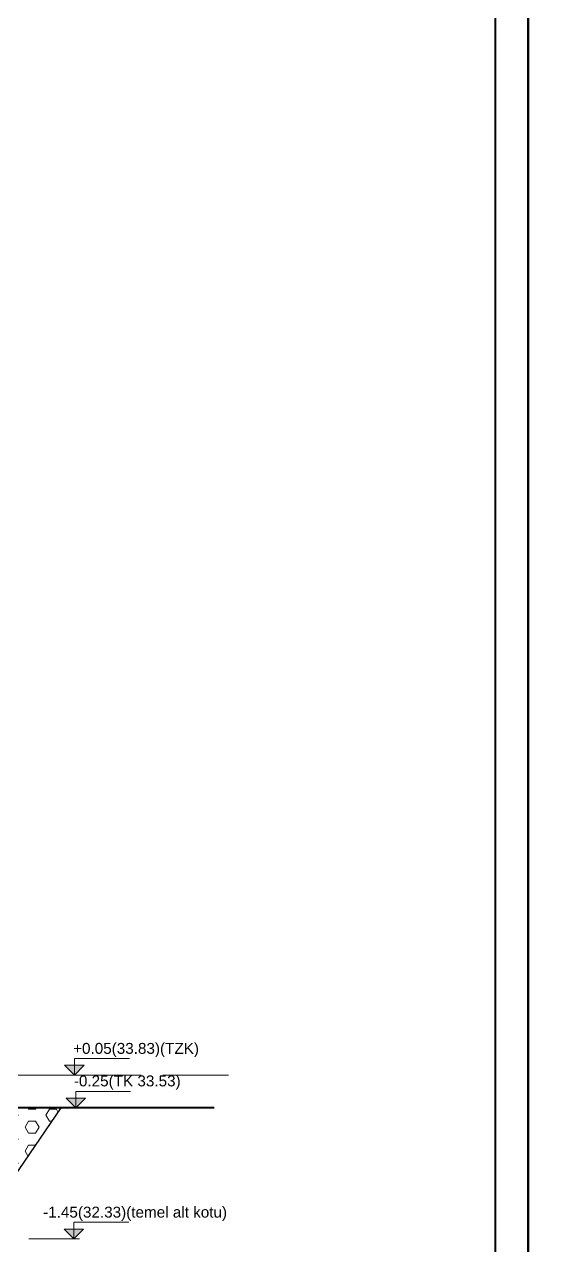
# Model space of a CAD drawing. Header units: millimetres. Extents: x 11587 to 81192, y -36083 to -25300.
# Drawn here: x 56765 to 57242, y -27701 to -26583 of the extents above; entities that cross this region are included whole.
import ezdxf

# ---------------------------------------------------------------- set-up
doc = ezdxf.new("R2010")
doc.units = ezdxf.units.MM
doc.linetypes.add('IZDUSUM1', pattern=[20, 7.5, -5, 7.5, 0])
for name, color, linetype, lineweight in [('rtm-antet-02', 140, 'Continuous', 40), ('rtm-izdusum-üst kalın', 211, 'IZDUSUM1', 15), ('rtm-kesit katmanı-04', 33, 'Continuous', 25), ('rtm-sembol kot yazı', 7, 'Continuous', 20), ('rtm-symbol lvl', 242, 'Continuous', 20), ('rtm-tarama-cakil', 8, 'Continuous', 5), ('rtm-tas_betonarme', 50, 'Continuous', 40)]:
    doc.layers.add(name, color=color, linetype=linetype, lineweight=lineweight)
doc.styles.add('KT-isocpeur', font='arial.ttf', dxfattribs={"height": 10})

msp = doc.modelspace()

# ---------------------------------------------------------------- hatches: boundary and pattern name
at = {"layer": 'rtm-symbol lvl'}
for points in [[(56801.96, -27536.12), (56810.87, -27545.03), (56819.78, -27536.12)], [(56801.96, -27536.12), (56810.87, -27545.03), (56819.78, -27536.12)], [(56803.49, -27566.19), (56812.33, -27575.03), (56821.17, -27566.19)], [(56803.49, -27566.19), (56812.33, -27575.03), (56821.17, -27566.19)], [(56801.56, -27686.12), (56810.47, -27695.03), (56819.38, -27686.12)], [(56801.56, -27686.12), (56810.47, -27695.03), (56819.38, -27686.12)]]:
    msp.add_hatch(color=256, dxfattribs=at).paths.add_polyline_path(points)
at = {"layer": 'rtm-tarama-cakil'}
h = msp.add_hatch(dxfattribs=at)
h.set_pattern_fill('HEX', color=256, scale=2, style=0)
h.set_pattern_definition([(0, (0, 30), (0, 10.9985226), [6.35, -12.7]), (120, (0, 30), (-9.525, -5.4992613), [6.35, -12.7]), (60, (6.35, 30), (-9.525, 5.4992613), [6.35, -12.7])])
h.paths.add_polyline_path([(56798.37, -27575.03), (56688.49, -27575.03), (56688.49, -27671.03), (56732.73, -27671.03)])

# ---------------------------------------------------------------- linework, layer by layer
at = {"layer": 'rtm-antet-02'}
for points in [[(48726.59, -25299.55), (48726.59, -28299.55), (57226.59, -28299.55), (57226.59, -25299.55), (48726.59, -25299.55)], [(57226.59, -25299.55), (57226.59, -28299.55), (74226.59, -28299.55), (74226.59, -25299.55), (57226.59, -25299.55)]]:
    msp.add_lwpolyline(points, dxfattribs=at)
msp.add_lwpolyline([(48756.59, -25329.55), (48756.59, -28269.55), (57196.59, -28269.55), (57196.59, -25329.55)], close=True, dxfattribs=at)
at = {"layer": 'rtm-izdusum-üst kalın', "ltscale": 4}
msp.add_lwpolyline([(56681.79, -27545.03), (56954.48, -27545.03)], dxfattribs=at)
at = {"layer": 'rtm-kesit katmanı-04'}
msp.add_lwpolyline([(56798.37, -27575.03), (56721.79, -27687.03), (56721.79, -27697.03)], dxfattribs=at)
at = {"layer": 'rtm-symbol lvl'}
for p, q in [((56769.71, -27545.03), (56815.87, -27545.03)), ((56771.49, -27575.03), (56817.29, -27575.03)), ((56769.3, -27695.03), (56815.46, -27695.03))]:
    msp.add_line(p, q, dxfattribs=at)
for points in [[(56861.27, -27529.91), (56810.87, -27529.91), (56810.87, -27545.03)], [(56862.33, -27560.03), (56812.33, -27560.03), (56812.33, -27575.03)], [(56860.87, -27679.91), (56810.47, -27679.91), (56810.47, -27695.03)]]:
    msp.add_lwpolyline(points, dxfattribs=at)
for points in [[(56801.96, -27536.12), (56810.87, -27545.03), (56819.78, -27536.12)], [(56801.96, -27536.12), (56810.87, -27545.03), (56819.78, -27536.12)], [(56803.49, -27566.19), (56812.33, -27575.03), (56821.17, -27566.19)], [(56803.49, -27566.19), (56812.33, -27575.03), (56821.17, -27566.19)], [(56801.56, -27686.12), (56810.47, -27695.03), (56819.38, -27686.12)], [(56801.56, -27686.12), (56810.47, -27695.03), (56819.38, -27686.12)]]:
    msp.add_lwpolyline(points, close=True, dxfattribs=at)
at = {"layer": 'rtm-tas_betonarme'}
msp.add_lwpolyline([(56939.1, -27575.03), (56681.79, -27575.03)], dxfattribs=at)

# ---------------------------------------------------------------- texts
at = {"layer": 'rtm-sembol kot yazı', "style": 'KT-isocpeur'}
for s, p in [('+0.05(33.83)(TZK)', (56809.74, -27525.6, -240.41)), ('-0.25(TK 33.53)', (56810.42, -27555.4, -106)), ('-1.45(32.33)(temel alt kotu)', (56782.28, -27675.6, -240.41))]:
    msp.add_text(s, height=10, dxfattribs=at).set_placement(p)

doc.saveas('drawing.dxf')
